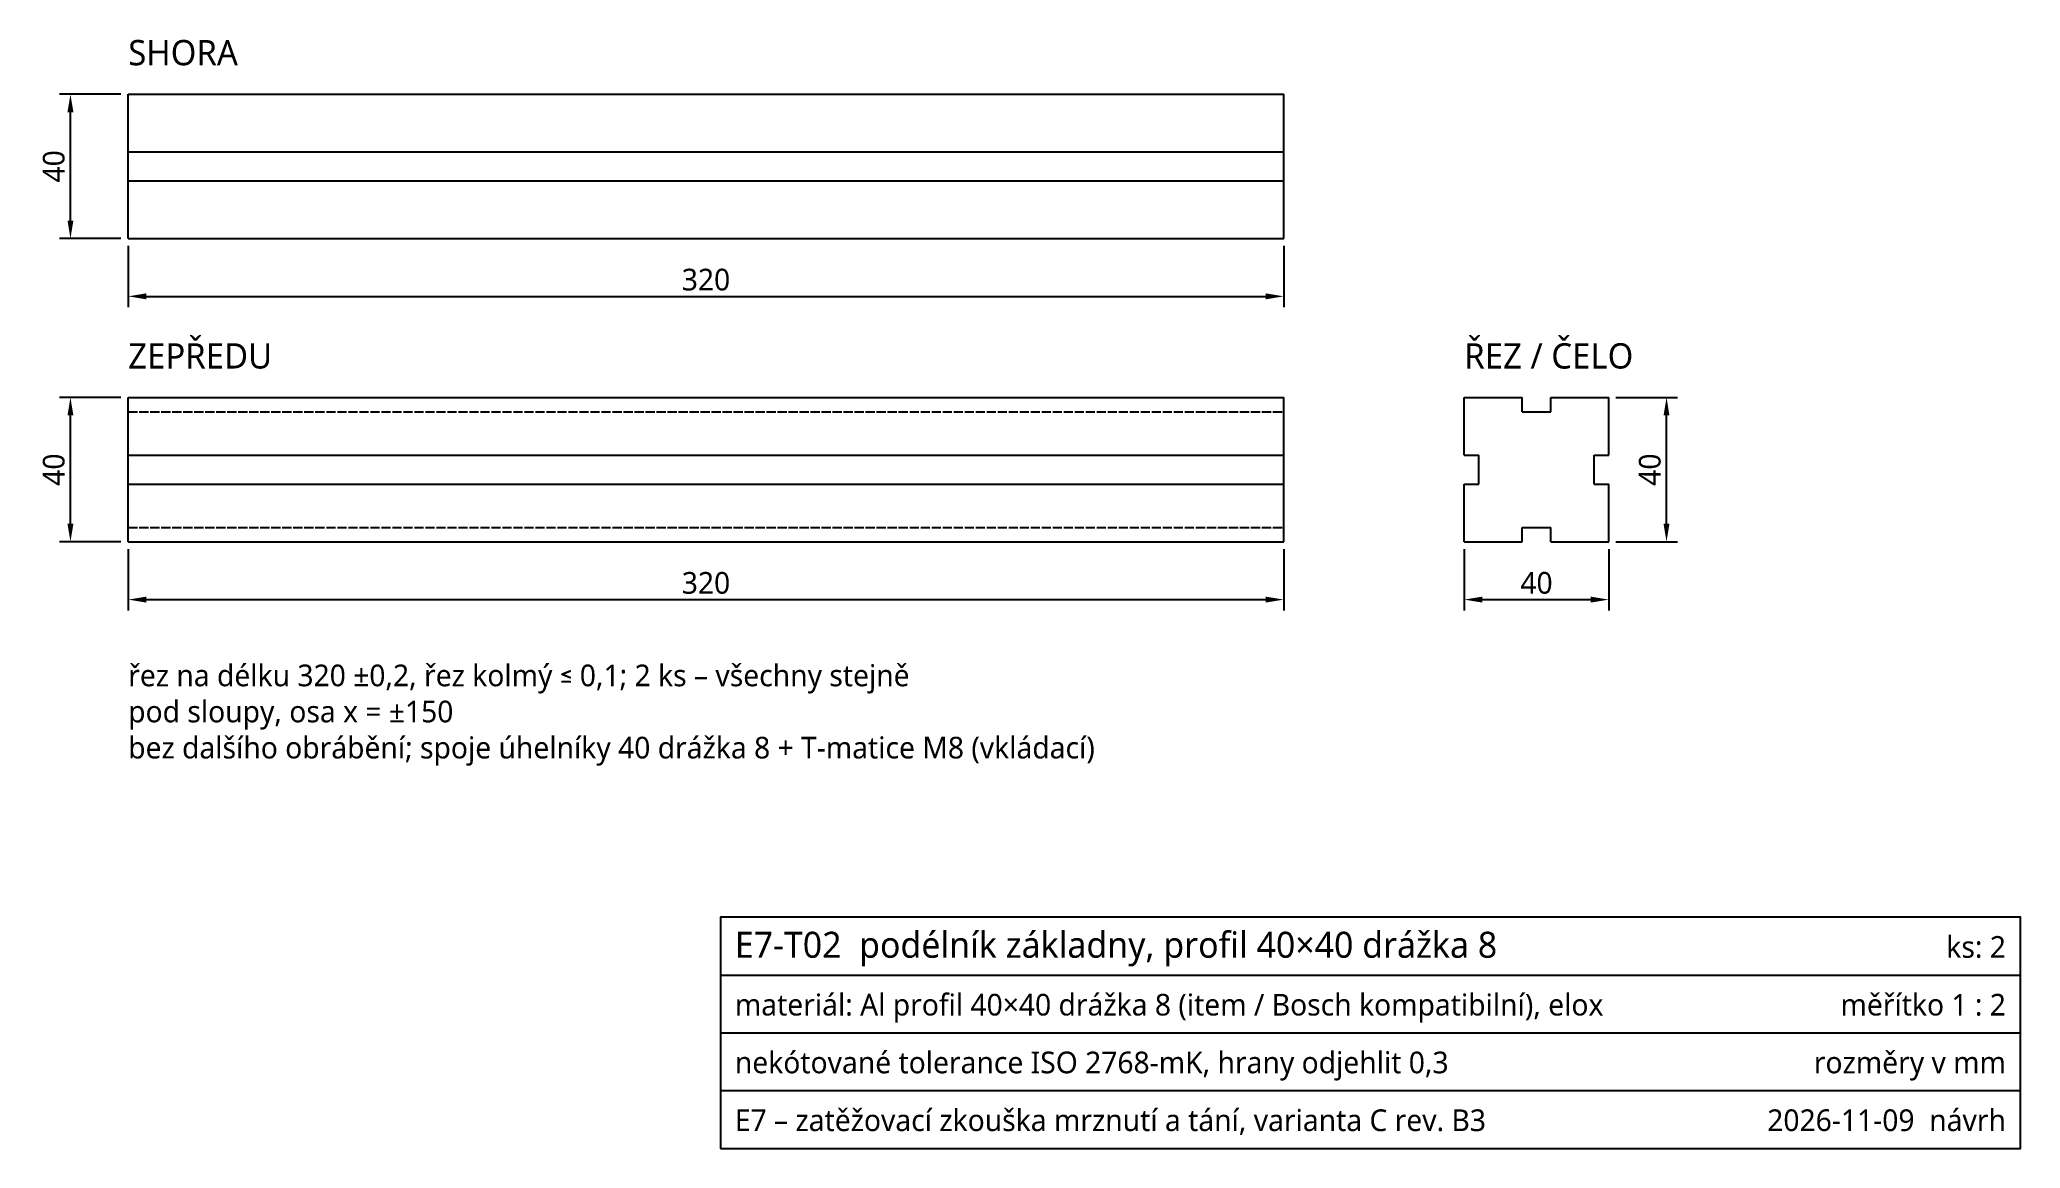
# Model space of a CAD drawing. Header units: millimetres. Extents: x 25 to 574, y 16 to 323.
import ezdxf
from ezdxf.enums import TextEntityAlignment as Align

# ---------------------------------------------------------------- set-up
doc = ezdxf.new("R2010")
doc.units = ezdxf.units.MM
doc.header["$LTSCALE"] = 2
doc.linetypes.add('DASHED', pattern=[1.524, 1.27, -0.254])
for name, color, linetype, true_color in [('DIM', 7, 'CONTINUOUS', 0x000000), ('FRAME', 7, 'CONTINUOUS', 0x000000), ('OUTLINE', 7, 'CONTINUOUS', 0x000000), ('TEXT', 7, 'CONTINUOUS', 0x000000)]:
    doc.layers.add(name, color=color, linetype=linetype, true_color=true_color)
doc.layers.add('HIDDEN', color=8, linetype='DASHED')
doc.styles.add('OpenSans', font='OpenSans-Regular.ttf')
doc.dimstyles.new('E7', dxfattribs={"dimtxt": 6, "dimasz": 5, "dimexe": 3, "dimexo": 2, "dimgap": 1.6, "dimtad": 1, "dimtxsty": 'OpenSans', "dimcen": 2.5, "dimclrd": 256, "dimclre": 256, "dimclrt": 256, "dimazin": 3, "dimtfac": 1, "dimtmove": 0, "dimatfit": 3})

msp = doc.modelspace()

# ---------------------------------------------------------------- linework, layer by layer
at = {"layer": 'FRAME'}
msp.add_lwpolyline([(214, 16), (574, 16), (574, 80), (214, 80)], close=True, dxfattribs=at)
for points in [[(214, 64), (574, 64)], [(214, 48), (574, 48)], [(214, 32), (574, 32)]]:
    msp.add_lwpolyline(points, dxfattribs=at)
at = {"layer": 'HIDDEN'}
for points in [[(50, 220), (50, 224)], [(50, 220), (50, 224)], [(50, 208), (50, 224)], [(50, 224), (370, 224)], [(50, 224), (370, 224)], [(50, 224), (370, 224)], [(50, 220), (370, 220)], [(50, 220), (370, 220)], [(370, 220), (370, 224)], [(370, 220), (370, 224)], [(370, 208), (370, 224)], [(420, 224), (436, 224)], [(420, 208), (420, 224)], [(436, 220), (436, 224)], [(436, 220), (444, 220)], [(444, 220), (444, 224)], [(444, 224), (460, 224)], [(460, 208), (460, 224)], [(50, 200), (50, 208)], [(50, 208), (370, 208)], [(50, 208), (370, 208)], [(50, 208), (370, 208)], [(370, 200), (370, 208)], [(420, 208), (424, 208)], [(424, 200), (424, 208)], [(456, 208), (460, 208)], [(456, 200), (456, 208)], [(50, 184), (50, 200)], [(50, 200), (370, 200)], [(50, 200), (370, 200)], [(50, 200), (370, 200)], [(370, 184), (370, 200)], [(420, 184), (420, 200)], [(420, 200), (424, 200)], [(456, 200), (460, 200)], [(460, 184), (460, 200)], [(50, 184), (50, 188)], [(50, 184), (50, 188)], [(50, 188), (370, 188)], [(50, 188), (370, 188)], [(370, 184), (370, 188)], [(370, 184), (370, 188)], [(436, 188), (444, 188)], [(436, 184), (436, 188)], [(444, 184), (444, 188)], [(50, 184), (370, 184)], [(50, 184), (370, 184)], [(50, 184), (370, 184)], [(420, 184), (436, 184)], [(444, 184), (460, 184)]]:
    msp.add_lwpolyline(points, dxfattribs=at)
at = {"layer": 'OUTLINE'}
for points in [[(50, 292), (50, 308)], [(50, 308), (370, 308)], [(370, 292), (370, 308)], [(50, 284), (50, 292)], [(50, 292), (370, 292)], [(370, 284), (370, 292)], [(50, 268), (50, 284)], [(50, 284), (370, 284)], [(370, 268), (370, 284)], [(50, 268), (370, 268)], [(50, 208), (50, 224)], [(50, 224), (370, 224)], [(370, 208), (370, 224)], [(420, 224), (436, 224)], [(420, 208), (420, 224)], [(436, 220), (436, 224)], [(436, 220), (444, 220)], [(444, 220), (444, 224)], [(444, 224), (460, 224)], [(460, 208), (460, 224)], [(50, 200), (50, 208)], [(50, 208), (370, 208)], [(370, 200), (370, 208)], [(420, 208), (424, 208)], [(424, 200), (424, 208)], [(456, 208), (460, 208)], [(456, 200), (456, 208)], [(50, 184), (50, 200)], [(50, 200), (370, 200)], [(370, 184), (370, 200)], [(420, 184), (420, 200)], [(420, 200), (424, 200)], [(456, 200), (460, 200)], [(460, 184), (460, 200)], [(436, 188), (444, 188)], [(436, 184), (436, 188)], [(444, 184), (444, 188)], [(50, 184), (370, 184)], [(420, 184), (436, 184)], [(444, 184), (460, 184)]]:
    msp.add_lwpolyline(points, dxfattribs=at)

# ---------------------------------------------------------------- texts
at = {"layer": 'TEXT', "style": 'OpenSans'}
for s, height, p in [('SHORA', 7, (50, 316)), ('ZEPŘEDU', 7, (50, 232)), ('ŘEZ / ČELO', 7, (420, 232)), ('řez na délku 320 ±0,2, řez kolmý ≤ 0,1; 2 ks – všechny stejně', 6, (50, 144)), ('pod sloupy, osa x = ±150', 6, (50, 134)), ('bez dalšího obrábění; spoje úhelníky 40 drážka 8 + T-matice M8 (vkládací)', 6, (50, 124)), ('E7-T02  podélník základny, profil 40×40 drážka 8', 7.2, (218, 68.8)), ('materiál: Al profil 40×40 drážka 8 (item / Bosch kompatibilní), elox', 6, (218, 52.8)), ('nekótované tolerance ISO 2768-mK, hrany odjehlit 0,3', 6, (218, 36.8)), ('E7 – zatěžovací zkouška mrznutí a tání, varianta C rev. B3', 6, (218, 20.8))]:
    msp.add_text(s, height=height, dxfattribs=at).set_placement(p)
for s, p in [('ks: 2', (570, 68.8)), ('měřítko 1 : 2', (570, 52.8)), ('rozměry v mm', (570, 36.8)), ('2026-11-09  návrh', (570, 20.8))]:
    msp.add_text(s, height=6, dxfattribs=at).set_placement(p, align=Align.RIGHT)

# ---------------------------------------------------------------- dimensions: what is measured, and where the dimension line sits
at = {"layer": 'DIM'}
for base, p1, p2 in [((34, 268), (50, 268), (50, 308)), ((34, 184), (50, 184), (50, 224)), ((476, 184), (460, 184), (460, 224))]:
    msp.add_linear_dim(base=base, p1=p1, p2=p2, angle=90, dimstyle='E7', dxfattribs=at).render()
for base, p1, p2 in [((50, 252), (50, 268), (370, 268)), ((50, 168), (50, 184), (370, 184)), ((420, 168), (420, 184), (460, 184))]:
    msp.add_linear_dim(base=base, p1=p1, p2=p2, dimstyle='E7', dxfattribs=at).render()

doc.saveas('drawing.dxf')
